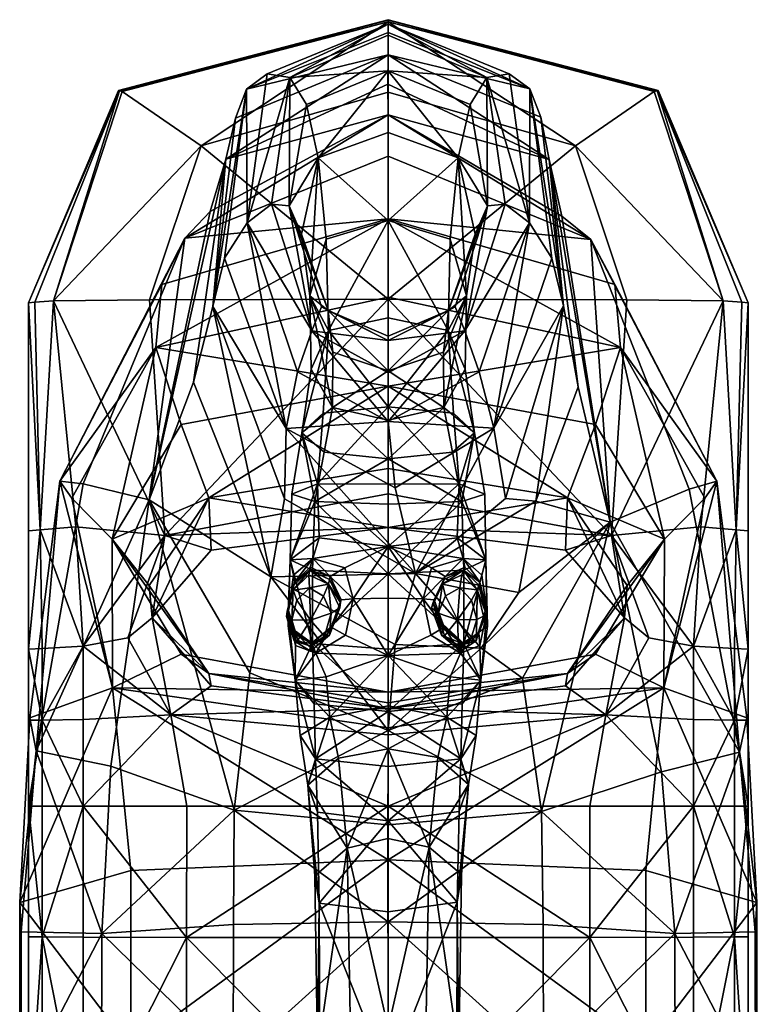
# Model space of a CAD drawing. Header units: millimetres. Extents: x -14 to 14.8, y -37.7 to 51.1.
# Drawn here: x -13.96 to 14.76, y 12.77 to 51.09 of the extents above; entities that cross this region are included whole.
import ezdxf

# ---------------------------------------------------------------- set-up
doc = ezdxf.new("R2010")
doc.units = ezdxf.units.MM
doc.layers.get('0').update_dxf_attribs({"color": 213, "true_color": 0xc458e1})

msp = doc.modelspace()

# ---------------------------------------------------------------- meshes
at = {"color": 34, "true_color": 0xb1581a}
mesh = msp.add_polyface(dxfattribs=at)
corners = [(-8.662, 38.346, 71.855), (-8.43, 40.797, 83.558), (0.373, 43.349, 83.821), (-7.543, 42.597, 91.791), (-6.557, 43.638, 98.771), (0.363, 47.398, 97.884), (-5.942, 45.662, 104.095), (-8.918, 32.418, 101.692), (-3.48, 43.856, 149.474), (-4.165, 43.921, 136.809), (-2.605, 38.996, 136.372), (-3.457, 48.846, 137.246), (-5.116, 43.191, 126.445), (-5.992, 41.814, 118.383), (-3.6, 35.201, 121.071), (-3.156, 37.4, 127.585), (-4.332, 48.982, 125.305), (-5.136, 48.39, 115.65), (-10.081, 48.328, 2.24), (-9.969, 48.293, 2.96), (0.373, 51.007, 2.7), (-6.901, 46.186, 3.715), (-12.646, 40.153, 3.74), (-8.906, 40.203, 4.786), (-13.372, 40.103, 2.459), (0.373, 40.22, 5.134), (-10.118, 48.34, 0.436), (-10.118, 48.34, 1.374), (0.373, 51.091, 1.364), (-13.615, 40.087, 1.407), (-13.615, 40.087, 0.468), (-5.57, 47.265, 109.151), (-6.453, 39.938, 112.622), (-7.196, 36.996, 107.585), (0.363, 49.727, 108.079)]
mesh.append_faces([[corners[k] for k in face] for face in [(0, 1, 2), (2, 1, 3), (3, 4, 5), (5, 4, 6), (7, 4, 3), (6, 4, 7), (8, 9, 10), (11, 9, 8), (12, 13, 14), (10, 9, 12), (12, 15, 10), (11, 16, 12), (12, 9, 11), (17, 13, 12), (12, 16, 17), (18, 19, 20), (20, 19, 21), (21, 19, 22), (22, 23, 21), (18, 24, 22), (22, 19, 18), (21, 23, 25), (26, 27, 28), (28, 27, 18), (18, 27, 29), (29, 24, 18), (26, 30, 29), (29, 27, 26), (17, 31, 32), (32, 13, 17), (6, 33, 32), (32, 31, 6), (6, 31, 34), (34, 31, 17)]], dxfattribs={"vtx2": -1, "color": 34})
mesh = msp.add_polyface(dxfattribs=at)
corners = [(0.373, 43.349, 83.821), (0.373, 40.298, 72.113), (-8.662, 38.346, 71.855), (-7.543, 42.597, 91.791), (0.37, 45.785, 91.74), (0.363, 47.398, 97.884), (-5.942, 45.662, 104.095), (0.359, 48.58, 103.06), (-3.457, 48.846, 137.246), (-2.81, 47.788, 150.603), (0.373, 49.099, 150.979), (0.373, 50.487, 137.392), (-2.35, 45.721, 164.583), (0.373, 46.711, 165.215), (-2.605, 38.996, 136.372), (-2.225, 39.924, 148.346), (-3.48, 43.856, 149.474), (-1.966, 39.781, 160.788), (-3.002, 42.751, 162.686), (0.373, 38.614, 147.97), (-5.136, 48.39, 115.65), (-4.332, 48.982, 125.305), (0.373, 50.912, 124.926), (0.37, 50.587, 114.761), (-2.04, 42.555, 178.395), (0.373, 43.287, 179.631), (-1.953, 39.005, 188.852), (0.373, 39.504, 190.561), (-1.78, 38.163, 170.979), (-2.671, 40.359, 174.687), (0.373, 51.007, 2.7), (0.373, 51.07, 2.167), (-10.081, 48.328, 2.24), (-6.901, 46.186, 3.715), (0.373, 48.268, 3.508), (0.373, 40.22, 5.134), (0.373, 51.091, 1.364), (0.373, 51.091, 0.425), (-10.118, 48.34, 0.436), (0.363, 49.727, 108.079)]
mesh.append_faces([[corners[k] for k in face] for face in [(0, 1, 2), (3, 4, 0), (5, 4, 3), (6, 7, 5), (8, 9, 10), (10, 11, 8), (12, 13, 10), (10, 9, 12), (14, 15, 16), (17, 18, 16), (16, 15, 17), (12, 9, 16), (16, 18, 12), (16, 9, 8), (17, 15, 19), (20, 21, 22), (22, 23, 20), (8, 11, 22), (22, 21, 8), (12, 24, 25), (25, 13, 12), (26, 27, 25), (25, 24, 26), (17, 28, 29), (29, 18, 17), (26, 24, 29), (12, 18, 29), (29, 24, 12), (30, 31, 32), (33, 34, 30), (35, 34, 33), (36, 37, 38), (32, 31, 36), (39, 7, 6), (20, 23, 39)]], dxfattribs={"vtx2": -1, "color": 34})
mesh = msp.add_polyface(dxfattribs=at)
corners = [(0.373, 43.349, 83.821), (0.37, 45.785, 91.74), (8.243, 42.55, 91.948), (9.408, 38.346, 71.855), (0.373, 40.298, 72.113), (0.363, 47.398, 97.884), (0.359, 48.58, 103.06), (6.622, 45.661, 104.453), (3.096, 45.721, 164.583), (3.747, 42.751, 162.686), (4.226, 43.856, 149.474), (3.555, 47.788, 150.603), (2.712, 39.781, 160.788), (2.97, 39.924, 148.346), (3.35, 38.996, 136.372), (0.373, 49.099, 150.979), (0.373, 46.711, 165.215), (4.203, 48.846, 137.246), (0.373, 50.487, 137.392), (0.373, 38.614, 147.97), (5.077, 48.982, 125.305), (0.373, 50.912, 124.926), (5.877, 48.4, 115.69), (0.37, 50.587, 114.761), (2.785, 42.555, 178.395), (3.416, 40.359, 174.687), (2.698, 39.005, 188.852), (2.525, 38.163, 170.979), (0.373, 43.287, 179.631), (0.373, 39.504, 190.561), (0.373, 51.007, 2.7), (0.373, 48.268, 3.508), (7.646, 46.186, 3.715), (10.826, 48.328, 2.24), (0.373, 51.07, 2.167), (0.373, 40.22, 5.134), (0.373, 51.091, 1.364), (10.863, 48.34, 0.436), (0.373, 51.091, 0.425), (0.363, 49.727, 108.079)]
mesh.append_faces([[corners[k] for k in face] for face in [(0, 1, 2), (3, 4, 0), (2, 1, 5), (5, 6, 7), (8, 9, 10), (10, 11, 8), (12, 13, 10), (10, 9, 12), (10, 13, 14), (8, 11, 15), (15, 16, 8), (17, 18, 15), (15, 11, 17), (19, 13, 12), (17, 20, 21), (21, 18, 17), (22, 23, 21), (21, 20, 22), (8, 24, 25), (25, 9, 8), (25, 24, 26), (12, 9, 25), (25, 27, 12), (26, 24, 28), (28, 29, 26), (8, 16, 28), (28, 24, 8), (30, 31, 32), (33, 34, 30), (32, 31, 35), (36, 34, 33), (37, 38, 36), (39, 23, 22), (7, 6, 39)]], dxfattribs={"vtx2": -1, "color": 34})
mesh = msp.add_polyface(dxfattribs=at)
corners = [(8.243, 42.55, 91.948), (9.175, 40.797, 83.558), (0.373, 43.349, 83.821), (9.408, 38.346, 71.855), (7.121, 43.45, 99.399), (8.995, 31.549, 103.686), (6.622, 45.661, 104.453), (0.363, 47.398, 97.884), (4.203, 48.846, 137.246), (3.555, 47.788, 150.603), (4.226, 43.856, 149.474), (4.911, 43.921, 136.809), (3.35, 38.996, 136.372), (5.877, 48.4, 115.69), (5.077, 48.982, 125.305), (5.861, 43.191, 126.445), (6.735, 41.822, 118.415), (3.901, 37.4, 127.585), (4.478, 35.203, 121.079), (7.646, 46.186, 3.715), (10.714, 48.293, 2.96), (0.373, 51.007, 2.7), (10.826, 48.328, 2.24), (0.373, 40.22, 5.134), (9.652, 40.203, 4.786), (13.391, 40.153, 3.74), (14.118, 40.103, 2.459), (10.863, 48.34, 1.374), (0.373, 51.091, 1.364), (10.863, 48.34, 0.436), (14.36, 40.087, 1.407), (14.36, 40.087, 0.468), (6.299, 47.302, 109.312), (0.363, 49.727, 108.079), (7.189, 39.968, 112.751), (7.762, 36.815, 108.245)]
mesh.append_faces([[corners[k] for k in face] for face in [(0, 1, 2), (2, 1, 3), (0, 4, 5), (5, 4, 6), (7, 4, 0), (6, 4, 7), (8, 9, 10), (10, 11, 8), (12, 11, 10), (13, 14, 15), (15, 16, 13), (8, 11, 15), (15, 14, 8), (12, 17, 15), (15, 11, 12), (18, 16, 15), (19, 20, 21), (21, 20, 22), (23, 24, 19), (22, 20, 25), (25, 26, 22), (19, 24, 25), (25, 20, 19), (22, 27, 28), (28, 27, 29), (29, 27, 30), (30, 31, 29), (22, 26, 30), (30, 27, 22), (13, 32, 33), (33, 32, 6), (6, 32, 34), (34, 35, 6), (13, 16, 34), (34, 32, 13)]], dxfattribs={"vtx2": -1, "color": 34})
mesh = msp.add_polyface(dxfattribs=at)
corners = [(-8.662, 38.346, 71.855), (-11.933, 32.49, 71.083), (-12.401, 33.141, 82.767), (-8.43, 40.797, 83.558), (-7.543, 42.597, 91.791), (-11.49, 33.048, 92.009), (-8.918, 32.418, 101.692), (-4.195, 29.425, 112.079), (-7.196, 36.996, 107.585), (-5.942, 45.662, 104.095), (-7.683, 35.354, 54.468), (-10.368, 30.889, 54.077), (-6.598, 32.501, 35.961), (0.373, 40.298, 72.113), (0.373, 36.842, 54.599), (0.373, 31.349, 20.677), (0.373, 32.65, 10.038), (-8.312, 31.036, 8.853), (-6.514, 30.469, 20.898), (-3.6, 35.201, 121.071), (-3.156, 37.4, 127.585), (-5.116, 43.191, 126.445), (-2.485, 32.352, 185.938), (-3.382, 32.644, 189.928), (-2.983, 35.027, 188.051), (-2.125, 34.269, 183.335), (-2.379, 33.048, 193.537), (-3.439, 30.09, 191.623), (-13.156, 31.254, 2.727), (-11.779, 31.369, 4.713), (-12.646, 40.153, 3.74), (-13.372, 40.103, 2.459), (-8.906, 40.203, 4.786), (0.373, 40.22, 5.134), (-13.615, 31.215, 0.501), (-13.615, 31.215, 1.44), (-13.615, 40.087, 1.407), (-13.615, 40.087, 0.468), (-3.659, 32.465, 115.919), (-6.453, 39.938, 112.622), (-5.992, 41.814, 118.383)]
mesh.append_faces([[corners[k] for k in face] for face in [(0, 1, 2), (2, 3, 0), (4, 3, 2), (2, 5, 4), (4, 5, 6), (7, 8, 6), (6, 8, 9), (0, 10, 11), (11, 1, 0), (11, 10, 12), (0, 13, 14), (14, 10, 0), (12, 10, 14), (15, 16, 17), (15, 18, 12), (19, 20, 21), (22, 23, 24), (24, 25, 22), (24, 23, 26), (27, 23, 22), (26, 23, 27), (28, 29, 30), (30, 31, 28), (17, 32, 30), (30, 29, 17), (33, 32, 17), (34, 35, 36), (36, 37, 34), (28, 31, 36), (36, 35, 28), (7, 38, 39), (39, 8, 7), (19, 40, 39), (39, 38, 19)]], dxfattribs={"vtx2": -1, "color": 34})
mesh = msp.add_polyface(dxfattribs=at)
corners = [(9.408, 38.346, 71.855), (9.175, 40.797, 83.558), (13.147, 33.141, 82.767), (12.679, 32.49, 71.083), (8.243, 42.55, 91.948), (12.068, 32.831, 92.507), (8.995, 31.549, 103.686), (6.622, 45.661, 104.453), (7.762, 36.815, 108.245), (6.109, 32.373, 112.258), (4.934, 32.472, 115.951), (1.437, 29.561, 116.464), (4.478, 35.203, 121.079), (11.113, 30.889, 54.077), (8.428, 35.354, 54.468), (7.343, 32.501, 35.961), (0.373, 36.842, 54.599), (0.373, 40.298, 72.113), (5.861, 43.191, 126.445), (3.901, 37.4, 127.585), (3.124, 33.048, 193.54), (4.124, 32.644, 189.939), (3.729, 35.027, 188.051), (3.23, 32.352, 185.941), (2.871, 34.269, 183.335), (4.171, 30.09, 191.668), (9.057, 31.036, 8.853), (9.652, 40.203, 4.786), (0.373, 40.22, 5.134), (12.524, 31.369, 4.713), (13.391, 40.153, 3.74), (13.901, 31.254, 2.727), (14.118, 40.103, 2.459), (14.36, 31.215, 1.44), (14.36, 40.087, 1.407), (14.36, 31.215, 0.501), (14.36, 40.087, 0.468), (7.189, 39.968, 112.751), (6.735, 41.822, 118.415)]
mesh.append_faces([[corners[k] for k in face] for face in [(0, 1, 2), (2, 3, 0), (4, 5, 2), (2, 1, 4), (6, 5, 4), (7, 8, 6), (6, 8, 9), (9, 10, 11), (11, 10, 12), (0, 3, 13), (13, 14, 0), (15, 14, 13), (0, 14, 16), (16, 17, 0), (16, 14, 15), (18, 19, 12), (20, 21, 22), (23, 24, 22), (22, 21, 23), (25, 21, 20), (23, 21, 25), (26, 27, 28), (26, 29, 30), (30, 27, 26), (31, 32, 30), (30, 29, 31), (31, 33, 34), (34, 32, 31), (35, 36, 34), (34, 33, 35), (12, 10, 37), (37, 38, 12), (9, 8, 37), (37, 10, 9)]], dxfattribs={"vtx2": -1, "color": 34})
mesh = msp.add_polyface(dxfattribs=at)
corners = [(-3.6, 35.201, 121.071), (-3.659, 32.465, 115.919), (1.437, 29.561, 116.464), (0.639, 32.894, 121.829), (0.373, 36.842, 54.599), (0.373, 33.639, 35.91), (-6.598, 32.501, 35.961), (0.373, 31.349, 20.677), (0.373, 38.614, 147.97), (0.373, 38.791, 160.156), (-1.966, 39.781, 160.788), (-2.605, 38.996, 136.372), (0.373, 37.355, 136.226), (-2.225, 39.924, 148.346), (-3.156, 37.4, 127.585), (0.373, 35.47, 127.964), (-1.791, 36.012, 178.601), (-2.62, 37.508, 183.727), (-2.671, 40.359, 174.687), (-1.78, 38.163, 170.979), (-1.953, 39.005, 188.852), (0.373, 37.431, 169.743), (0.373, 35.513, 176.892), (-2.163, 35.785, 192.767), (0.373, 36.037, 194.339), (0.373, 39.504, 190.561), (-2.379, 33.048, 193.537), (0.373, 33.024, 194.764), (-2.125, 34.269, 183.335), (-2.983, 35.027, 188.051), (-2.485, 32.352, 185.938), (0.373, 34.016, 181.763), (0.373, 32.255, 184.608), (-2.309, 30.949, 194.559), (0.373, 30.602, 195.635), (-8.312, 31.036, 8.853), (0.373, 32.65, 10.038), (0.373, 40.22, 5.134)]
mesh.append_faces([[corners[k] for k in face] for face in [(0, 1, 2), (2, 3, 0), (4, 5, 6), (6, 5, 7), (8, 9, 10), (11, 12, 8), (8, 13, 11), (11, 14, 15), (15, 12, 11), (0, 3, 15), (15, 14, 0), (16, 17, 18), (18, 19, 16), (18, 17, 20), (16, 19, 21), (21, 22, 16), (10, 9, 21), (21, 19, 10), (20, 23, 24), (24, 25, 20), (26, 27, 24), (24, 23, 26), (16, 28, 29), (29, 17, 16), (26, 23, 29), (20, 17, 29), (29, 23, 20), (30, 28, 31), (31, 32, 30), (16, 22, 31), (31, 28, 16), (26, 33, 34), (34, 27, 26), (35, 36, 37)]], dxfattribs={"vtx2": -1, "color": 34})
mesh = msp.add_polyface(dxfattribs=at)
corners = [(4.478, 35.203, 121.079), (0.639, 32.894, 121.829), (1.437, 29.561, 116.464), (7.343, 32.501, 35.961), (0.373, 33.639, 35.91), (0.373, 36.842, 54.599), (0.373, 31.349, 20.677), (9.057, 31.036, 8.853), (0.373, 32.65, 10.038), (3.35, 38.996, 136.372), (2.97, 39.924, 148.346), (0.373, 38.614, 147.97), (0.373, 37.355, 136.226), (2.712, 39.781, 160.788), (0.373, 38.791, 160.156), (3.901, 37.4, 127.585), (0.373, 35.47, 127.964), (2.698, 39.005, 188.852), (3.365, 37.508, 183.727), (3.416, 40.359, 174.687), (2.536, 36.012, 178.601), (2.525, 38.163, 170.979), (0.373, 37.431, 169.743), (0.373, 35.513, 176.892), (2.908, 35.785, 192.767), (3.729, 35.027, 188.051), (3.124, 33.048, 193.54), (2.871, 34.269, 183.335), (0.373, 36.037, 194.339), (0.373, 33.024, 194.764), (0.373, 39.504, 190.561), (0.373, 34.016, 181.763), (3.23, 32.352, 185.941), (0.373, 32.255, 184.608), (0.373, 30.602, 195.635), (3.051, 30.949, 194.57), (0.373, 40.22, 5.134)]
mesh.append_faces([[corners[k] for k in face] for face in [(0, 1, 2), (3, 4, 5), (6, 4, 3), (7, 8, 6), (9, 10, 11), (11, 12, 9), (13, 14, 11), (0, 15, 16), (16, 1, 0), (9, 12, 16), (16, 15, 9), (17, 18, 19), (20, 21, 19), (19, 18, 20), (13, 21, 22), (22, 14, 13), (20, 23, 22), (22, 21, 20), (17, 24, 25), (25, 18, 17), (25, 24, 26), (20, 18, 25), (25, 27, 20), (26, 24, 28), (28, 29, 26), (17, 30, 28), (28, 24, 17), (20, 27, 31), (31, 23, 20), (32, 33, 31), (31, 27, 32), (26, 29, 34), (34, 35, 26), (36, 8, 7)]], dxfattribs={"vtx2": -1, "color": 34})
mesh = msp.add_polyface(dxfattribs=at)
corners = [(-10.345, 25.113, 70.898), (-13.568, 23.943, 81.431), (-12.401, 33.141, 82.767), (-11.933, 32.49, 71.083), (-13.322, 22.662, 90.309), (-11.49, 33.048, 92.009), (-10.413, 22.061, 99.224), (-8.918, 32.418, 101.692), (-5.625, 20.353, 105.813), (-5.008, 25.698, 108.673), (-4.195, 29.425, 112.079), (-10.368, 30.889, 54.077), (-7.683, 26.425, 53.686), (-6.598, 32.501, 35.961), (-8.921, 29.086, 36.114), (-6.598, 25.671, 36.267), (-6.514, 30.469, 20.898), (-8.811, 27.828, 21.561), (-8.312, 31.036, 8.853), (-9.759, 27.06, 11.135), (-8.084, 24.061, 11.318), (-6.515, 25.187, 22.224), (0.373, 31.349, 20.677), (-11.779, 31.369, 4.713), (-11.491, 26.726, 5.551), (-13.156, 31.254, 2.727), (-13.084, 26.638, 2.945), (-13.084, 23.856, 3.075), (-13.615, 31.215, 1.44), (-13.615, 26.608, 1.451), (-13.615, 31.215, 0.501), (-13.615, 26.608, 0.512), (-13.615, 23.847, 0.513)]
mesh.append_faces([[corners[k] for k in face] for face in [(0, 1, 2), (2, 3, 0), (4, 5, 2), (2, 1, 4), (4, 6, 7), (7, 5, 4), (8, 9, 7), (7, 9, 10), (0, 3, 11), (11, 12, 0), (13, 14, 11), (15, 12, 11), (11, 14, 15), (13, 16, 17), (17, 14, 13), (18, 19, 17), (17, 16, 18), (20, 21, 17), (17, 19, 20), (15, 14, 17), (17, 21, 15), (18, 16, 22), (18, 23, 24), (24, 19, 18), (25, 26, 24), (24, 23, 25), (24, 26, 27), (20, 19, 24), (25, 28, 29), (29, 26, 25), (30, 31, 29), (29, 28, 30), (29, 31, 32), (27, 26, 29)]], dxfattribs={"vtx2": -1, "color": 34})
mesh = msp.add_polyface(dxfattribs=at)
corners = [(-4.195, 29.425, 112.079), (0.639, 26.798, 113.438), (1.437, 29.561, 116.464), (-3.659, 32.465, 115.919), (-2.688, 28.998, 200.65), (-3.178, 28.514, 200.938), (-2.654, 27.747, 201.363), (-2.142, 28.681, 200.991), (-2.563, 30.14, 196.014), (-1.318, 29.781, 196.2), (0.373, 30.602, 195.635), (-2.309, 30.949, 194.559), (-0.996, 28.574, 196.199), (0.373, 28.591, 196.018), (-2.485, 32.352, 185.938), (-2.573, 29.68, 187.164), (-3.439, 30.09, 191.623), (-2.576, 26.841, 186.89), (-2.379, 33.048, 193.537), (0.373, 29.544, 185.677), (0.373, 32.255, 184.608), (-1.893, 29.445, 196.803), (-1.464, 28.531, 196.656), (-2.659, 29.808, 196.914), (-2.68, 29.685, 197.897), (-1.915, 29.321, 197.786), (-1.485, 28.426, 197.615), (-3.275, 29.223, 196.733), (-1.947, 29.136, 199.491), (-1.517, 28.222, 199.3), (-2.712, 29.5, 199.601), (-1.842, 28.008, 200.462), (-3.328, 28.914, 199.42)]
mesh.append_faces([[corners[k] for k in face] for face in [(0, 1, 2), (2, 3, 0), (4, 5, 6), (6, 7, 4), (8, 9, 10), (10, 11, 8), (12, 13, 10), (10, 9, 12), (14, 15, 16), (16, 15, 17), (8, 11, 16), (16, 11, 18), (17, 15, 19), (14, 20, 19), (19, 15, 14), (12, 9, 21), (21, 22, 12), (8, 23, 21), (21, 9, 8), (24, 25, 21), (21, 23, 24), (26, 22, 21), (21, 25, 26), (27, 23, 8), (24, 23, 27), (26, 25, 28), (28, 29, 26), (24, 30, 28), (28, 25, 24), (4, 7, 28), (28, 30, 4), (31, 29, 28), (28, 7, 31), (32, 30, 24), (4, 30, 32)]], dxfattribs={"vtx2": -1, "color": 34})
mesh = msp.add_polyface(dxfattribs=at)
corners = [(14.026, 22.608, 90.433), (14.313, 23.943, 81.431), (13.147, 33.141, 82.767), (12.068, 32.831, 92.507), (11.091, 25.113, 70.898), (12.679, 32.49, 71.083), (3.99, 26.648, 111.748), (5.586, 25.481, 109.172), (8.995, 31.549, 103.686), (5.455, 28.821, 111.61), (6.329, 20.298, 105.938), (6.109, 32.373, 112.258), (8.428, 26.425, 53.686), (11.113, 30.889, 54.077), (7.343, 25.671, 36.267), (9.667, 29.086, 36.114), (7.343, 32.501, 35.961), (7.261, 25.187, 22.224), (9.556, 27.828, 21.561), (8.829, 24.061, 11.318), (10.504, 27.06, 11.135), (9.057, 31.036, 8.853), (7.259, 30.469, 20.898), (0.373, 31.349, 20.677), (12.236, 26.726, 5.551), (13.829, 23.856, 3.075), (13.829, 26.638, 2.945), (13.901, 31.254, 2.727), (12.524, 31.369, 4.713), (14.36, 26.608, 1.451), (14.36, 23.847, 0.513), (14.36, 26.608, 0.512), (14.36, 31.215, 0.501), (14.36, 31.215, 1.44)]
mesh.append_faces([[corners[k] for k in face] for face in [(0, 1, 2), (2, 3, 0), (4, 5, 2), (2, 1, 4), (6, 7, 8), (8, 9, 6), (8, 7, 10), (0, 3, 8), (11, 9, 8), (4, 12, 13), (13, 5, 4), (14, 15, 13), (13, 12, 14), (13, 15, 16), (14, 17, 18), (18, 15, 14), (19, 20, 18), (18, 17, 19), (21, 22, 18), (18, 20, 21), (16, 15, 18), (18, 22, 16), (23, 22, 21), (24, 20, 19), (25, 26, 24), (27, 28, 24), (24, 26, 27), (21, 20, 24), (24, 28, 21), (29, 26, 25), (30, 31, 29), (32, 33, 29), (29, 31, 32), (27, 26, 29), (29, 33, 27)]], dxfattribs={"vtx2": -1, "color": 34})
mesh = msp.add_polyface(dxfattribs=at)
corners = [(3.151, 29.003, 200.69), (2.592, 28.687, 201.002), (3.064, 27.753, 201.415), (3.602, 28.52, 201.032), (3.124, 33.048, 193.54), (3.051, 30.949, 194.57), (4.171, 30.09, 191.668), (3.288, 30.14, 196.037), (3.315, 29.68, 187.175), (3.23, 32.352, 185.941), (1.729, 28.575, 196.199), (2.051, 29.781, 196.2), (0.373, 30.602, 195.635), (0.373, 28.591, 196.018), (0.373, 29.544, 185.677), (0.373, 32.255, 184.608), (3.316, 26.841, 186.91), (3.345, 29.809, 196.941), (3.936, 29.224, 196.843), (3.302, 29.687, 197.923), (2.588, 29.446, 196.803), (2.158, 28.532, 196.656), (2.115, 28.428, 197.614), (2.545, 29.323, 197.785), (2.549, 27.468, 196.727), (3.239, 29.504, 199.627), (3.83, 28.918, 199.529), (2.482, 29.14, 199.489), (2.052, 28.227, 199.298), (2.315, 28.013, 200.465)]
mesh.append_faces([[corners[k] for k in face] for face in [(0, 1, 2), (2, 3, 0), (4, 5, 6), (6, 5, 7), (6, 8, 9), (10, 11, 12), (12, 13, 10), (7, 5, 12), (12, 11, 7), (9, 8, 14), (14, 15, 9), (14, 8, 16), (7, 17, 18), (18, 17, 19), (7, 11, 20), (20, 17, 7), (10, 21, 20), (20, 11, 10), (22, 23, 20), (20, 21, 22), (19, 17, 20), (20, 23, 19), (24, 21, 10), (19, 25, 26), (0, 3, 26), (26, 25, 0), (19, 23, 27), (27, 25, 19), (22, 28, 27), (27, 23, 22), (29, 1, 27), (27, 28, 29), (0, 25, 27), (27, 1, 0)]], dxfattribs={"vtx2": -1, "color": 34})
mesh = msp.add_polyface(dxfattribs=at)
corners = [(-10.345, 25.113, 70.898), (-9.637, 18.01, 73.584), (-13.957, 16.762, 79.536), (-13.568, 23.943, 81.431), (-13.322, 22.662, 90.309), (-13.897, 15.629, 87.47), (-10.767, 15.557, 95.4), (-10.413, 22.061, 99.224), (-5.625, 20.353, 105.813), (-5.65, 15.902, 101.345), (0.373, 18.426, 71.6), (-8.918, 32.418, 101.692), (-7.683, 26.425, 53.686), (0.373, 24.937, 53.555), (0.373, 16.016, 103.327), (-6.598, 25.671, 36.267), (-6.515, 25.187, 22.224), (0.373, 24.307, 22.446), (-8.084, 24.061, 11.318), (-13.084, 23.856, 3.075), (-11.492, 23.884, 6.069), (-11.491, 26.726, 5.551), (-7.465, 20.505, 8.844), (0.373, 20.504, 9.766), (-7.467, 15.407, 8.521), (-11.493, 20.508, 6.079), (-13.084, 20.511, 3.078), (-13.085, 15.422, 3.034), (-13.615, 23.847, 0.513), (-13.615, 23.847, 1.452), (-13.615, 26.608, 1.451), (-13.615, 20.512, 1.453), (-13.615, 20.512, 0.514), (-13.615, 15.425, 0.516), (-13.615, 15.425, 1.454)]
mesh.append_faces([[corners[k] for k in face] for face in [(0, 1, 2), (2, 3, 0), (4, 3, 2), (2, 5, 4), (4, 5, 6), (6, 7, 4), (8, 7, 6), (6, 9, 8), (10, 1, 0), (11, 7, 8), (0, 12, 13), (8, 9, 14), (15, 16, 17), (17, 16, 18), (19, 20, 21), (21, 20, 18), (18, 22, 23), (23, 22, 24), (18, 20, 25), (25, 22, 18), (19, 26, 25), (25, 20, 19), (25, 26, 27), (24, 22, 25), (28, 29, 30), (30, 29, 19), (19, 29, 31), (31, 26, 19), (28, 32, 31), (31, 29, 28), (33, 34, 31), (31, 32, 33), (27, 26, 31), (31, 34, 27)]], dxfattribs={"vtx2": -1, "color": 34})
mesh = msp.add_polyface(dxfattribs=at)
corners = [(3.99, 26.648, 111.748), (5.455, 28.821, 111.61), (1.437, 29.561, 116.464), (6.109, 32.373, 112.258), (7.343, 32.501, 35.961), (7.259, 30.469, 20.898), (0.373, 31.349, 20.677), (3.316, 26.841, 186.91), (4.235, 27.527, 191.312), (3.976, 25.406, 191.719), (4.211, 28.059, 195.068), (3.933, 26.759, 195.249), (3.176, 26.453, 196.276), (3.288, 30.14, 196.037), (4.011, 29.486, 195.238), (4.171, 30.09, 191.668), (3.315, 29.68, 187.175), (3.936, 29.224, 196.843), (4.18, 28.2, 196.716), (3.302, 29.687, 197.923), (3.893, 29.101, 197.825), (4.137, 28.095, 197.674), (3.896, 27.246, 196.767), (3.853, 27.198, 197.651), (3.242, 26.831, 197.663), (3.83, 28.918, 199.529), (4.074, 27.894, 199.358), (3.813, 27.767, 200.509), (3.602, 28.52, 201.032), (3.791, 26.941, 199.278), (3.573, 26.964, 200.811)]
mesh.append_faces([[corners[k] for k in face] for face in [(0, 1, 2), (2, 1, 3), (4, 5, 6), (7, 8, 9), (10, 11, 9), (9, 8, 10), (9, 11, 12), (13, 14, 15), (10, 8, 15), (15, 14, 10), (7, 16, 15), (15, 8, 7), (10, 14, 17), (17, 18, 10), (17, 14, 13), (19, 20, 17), (21, 18, 17), (17, 20, 21), (12, 11, 22), (10, 18, 22), (22, 11, 10), (21, 23, 22), (22, 18, 21), (22, 23, 24), (21, 20, 25), (25, 26, 21), (25, 20, 19), (27, 26, 25), (25, 28, 27), (24, 23, 29), (21, 26, 29), (29, 23, 21), (27, 30, 29), (29, 26, 27)]], dxfattribs={"vtx2": -1, "color": 34})
mesh = msp.add_polyface(dxfattribs=at)
corners = [(11.091, 25.113, 70.898), (14.313, 23.943, 81.431), (14.702, 16.762, 79.536), (10.382, 18.01, 73.584), (14.026, 22.608, 90.433), (14.642, 15.629, 87.47), (10.992, 21.843, 99.723), (11.513, 15.557, 95.4), (6.329, 20.298, 105.938), (0.373, 18.426, 71.6), (0.373, 23.556, 67.526), (5.586, 25.481, 109.172), (0.373, 23.458, 111), (8.995, 31.549, 103.686), (0.373, 24.937, 53.555), (8.428, 26.425, 53.686), (7.343, 25.671, 36.267), (8.829, 24.061, 11.318), (7.261, 25.187, 22.224), (0.373, 24.307, 22.446), (12.237, 23.884, 6.069), (12.236, 26.726, 5.551), (13.829, 23.856, 3.075), (12.238, 20.508, 6.079), (13.829, 20.511, 3.078), (8.21, 20.505, 8.844), (8.212, 15.407, 8.521), (13.83, 15.422, 3.034), (0.373, 20.504, 9.766), (14.36, 23.847, 1.452), (14.36, 26.608, 1.451), (14.36, 23.847, 0.513), (14.36, 20.512, 1.453), (14.36, 15.425, 0.516), (14.36, 20.512, 0.514)]
mesh.append_faces([[corners[k] for k in face] for face in [(0, 1, 2), (2, 3, 0), (4, 5, 2), (2, 1, 4), (4, 6, 7), (7, 5, 4), (7, 6, 8), (0, 3, 9), (9, 10, 0), (8, 11, 12), (8, 6, 13), (13, 6, 4), (0, 10, 14), (14, 15, 0), (16, 15, 14), (17, 18, 19), (19, 18, 16), (17, 20, 21), (21, 20, 22), (22, 20, 23), (23, 24, 22), (17, 25, 23), (23, 20, 17), (23, 25, 26), (27, 24, 23), (28, 25, 17), (26, 25, 28), (22, 29, 30), (30, 29, 31), (32, 24, 27), (33, 34, 32), (31, 29, 32), (32, 34, 31), (22, 24, 32), (32, 29, 22)]], dxfattribs={"vtx2": -1, "color": 34})
mesh = msp.add_polyface(dxfattribs=at)
corners = [(0.373, 24.937, 53.555), (-7.683, 26.425, 53.686), (-6.598, 25.671, 36.267), (-2.45, 26.453, 196.252), (-3.229, 26.759, 195.155), (-3.244, 25.406, 191.674), (-3.521, 28.059, 194.924), (-3.513, 27.527, 191.235), (-2.576, 26.841, 186.89), (-3.376, 27.761, 200.383), (-3.148, 26.958, 200.717), (-2.654, 27.747, 201.363), (-3.178, 28.514, 200.938), (-3.439, 30.09, 191.623), (-3.307, 29.486, 195.144), (-2.563, 30.14, 196.014), (-3.235, 27.245, 196.657), (-3.535, 28.199, 196.55), (-2.621, 26.829, 197.636), (-3.257, 27.195, 197.542), (-3.557, 28.093, 197.509), (-3.275, 29.223, 196.733), (-3.296, 29.099, 197.716), (-2.68, 29.685, 197.897), (-3.288, 26.937, 199.17), (-3.589, 27.89, 199.194), (-2.645, 26.736, 200.342), (-3.328, 28.914, 199.42), (-2.688, 28.998, 200.65)]
mesh.append_faces([[corners[k] for k in face] for face in [(0, 1, 2), (3, 4, 5), (6, 7, 5), (5, 4, 6), (5, 7, 8), (9, 10, 11), (11, 12, 9), (8, 7, 13), (6, 14, 13), (13, 7, 6), (13, 14, 15), (6, 4, 16), (16, 17, 6), (18, 19, 16), (20, 17, 16), (16, 19, 20), (15, 14, 21), (6, 17, 21), (21, 14, 6), (20, 22, 21), (21, 17, 20), (21, 22, 23), (20, 19, 24), (24, 25, 20), (24, 19, 18), (26, 10, 24), (9, 25, 24), (24, 10, 9), (23, 22, 27), (20, 25, 27), (27, 22, 20), (9, 12, 27), (27, 25, 9), (27, 12, 28)]], dxfattribs={"vtx2": -1, "color": 34})
mesh = msp.add_polyface(dxfattribs=at)
corners = [(-4.195, 29.425, 112.079), (-5.008, 25.698, 108.673), (0.373, 23.458, 111), (0.639, 26.798, 113.438), (-0.996, 28.574, 196.199), (-1.289, 27.164, 196.436), (0.373, 26.363, 196.587), (0.373, 28.591, 196.018), (-2.45, 26.453, 196.252), (-2.036, 25.54, 195.525), (-3.244, 25.406, 191.674), (-2.576, 26.841, 186.89), (0.373, 26.613, 185.442), (0.373, 24.192, 184.376), (-2.645, 26.736, 200.342), (-2.112, 27.124, 200.77), (-2.654, 27.747, 201.363), (-3.148, 26.958, 200.717), (-1.842, 28.008, 200.462), (-2.142, 28.681, 200.991), (0.373, 29.544, 185.677), (-2.599, 26.842, 196.801), (-3.235, 27.245, 196.657), (-3.229, 26.759, 195.155), (-2.621, 26.829, 197.636), (-1.854, 27.467, 196.728), (-1.464, 28.531, 196.656), (-1.485, 28.426, 197.615), (-1.876, 27.417, 197.613), (-2.653, 26.533, 199.225), (-3.288, 26.937, 199.17), (-1.907, 27.158, 199.24), (-1.517, 28.222, 199.3)]
mesh.append_faces([[corners[k] for k in face] for face in [(0, 1, 2), (2, 3, 0), (4, 5, 6), (6, 7, 4), (8, 9, 6), (6, 5, 8), (10, 9, 8), (11, 12, 13), (14, 15, 16), (16, 17, 14), (18, 19, 16), (16, 15, 18), (20, 12, 11), (8, 21, 22), (22, 23, 8), (22, 21, 24), (8, 5, 25), (25, 21, 8), (4, 26, 25), (25, 5, 4), (27, 28, 25), (25, 26, 27), (24, 21, 25), (25, 28, 24), (24, 29, 30), (30, 29, 14), (24, 28, 31), (31, 29, 24), (27, 32, 31), (31, 28, 27), (18, 15, 31), (31, 32, 18), (14, 29, 31), (31, 15, 14)]], dxfattribs={"vtx2": -1, "color": 34})
mesh = msp.add_polyface(dxfattribs=at)
corners = [(1.437, 29.561, 116.464), (0.639, 26.798, 113.438), (3.99, 26.648, 111.748), (3.176, 26.453, 196.276), (2.778, 25.54, 195.536), (3.976, 25.406, 191.719), (2.021, 27.165, 196.436), (0.373, 26.363, 196.587), (1.729, 28.575, 196.199), (0.373, 28.591, 196.018), (0.373, 24.192, 184.376), (0.373, 26.613, 185.442), (3.316, 26.841, 186.91), (3.813, 27.767, 200.509), (3.602, 28.52, 201.032), (3.064, 27.753, 201.415), (3.573, 26.964, 200.811), (2.315, 28.013, 200.465), (2.562, 27.13, 200.781), (2.592, 28.687, 201.002), (3.107, 26.741, 200.383), (0.373, 29.544, 185.677), (2.549, 27.468, 196.727), (3.286, 26.843, 196.828), (3.242, 26.831, 197.663), (2.505, 27.419, 197.611), (2.115, 28.428, 197.614), (2.158, 28.532, 196.656), (3.896, 27.246, 196.767), (2.443, 27.163, 199.238), (2.052, 28.227, 199.298), (3.18, 26.538, 199.251), (3.791, 26.941, 199.278)]
mesh.append_faces([[corners[k] for k in face] for face in [(0, 1, 2), (3, 4, 5), (3, 6, 7), (7, 4, 3), (8, 9, 7), (7, 6, 8), (10, 11, 12), (13, 14, 15), (15, 16, 13), (17, 18, 15), (15, 19, 17), (20, 16, 15), (15, 18, 20), (12, 11, 21), (8, 6, 22), (3, 23, 22), (22, 6, 3), (24, 25, 22), (22, 23, 24), (26, 27, 22), (22, 25, 26), (28, 23, 3), (24, 23, 28), (26, 25, 29), (29, 30, 26), (24, 31, 29), (29, 25, 24), (20, 18, 29), (29, 31, 20), (17, 30, 29), (29, 18, 17), (32, 31, 24), (20, 31, 32), (32, 16, 20)]], dxfattribs={"vtx2": -1, "color": 34})
mesh = msp.add_polyface(dxfattribs=at)
corners = [(-10.345, 25.113, 70.898), (0.373, 23.556, 67.526), (0.373, 18.426, 71.6), (-5.625, 20.353, 105.813), (0.373, 19.783, 108.01), (0.373, 23.458, 111), (-5.008, 25.698, 108.673), (0.373, 24.937, 53.555), (-6.598, 25.671, 36.267), (0.373, 24.533, 36.318), (0.373, 16.016, 103.327), (0.373, 24.307, 22.446), (-8.084, 24.061, 11.318), (0.373, 23.288, 13.18), (-1.902, 23.969, 195.441), (0.371, 24.406, 197.015), (0.373, 26.363, 196.587), (-2.036, 25.54, 195.525), (-2.576, 26.841, 186.89), (-2.504, 24.495, 186.2), (-3.244, 25.406, 191.674), (-2.456, 22.346, 185.271), (-3.052, 23.254, 190.559), (0.373, 24.192, 184.376), (0.373, 22.046, 183.509), (-1.566, 22.371, 195.183), (0.365, 22.733, 196.807), (-1.232, 18.877, 193.745), (0.362, 19.254, 195.119), (-2.755, 21.321, 190.334), (-2.487, 17.802, 189.662), (-2.382, 20.279, 185.489), (-2.315, 16.739, 185.584), (0.373, 19.943, 183.874), (0.373, 16.402, 184.224), (0.373, 20.504, 9.766)]
mesh.append_faces([[corners[k] for k in face] for face in [(0, 1, 2), (3, 4, 5), (5, 6, 3), (7, 1, 0), (8, 9, 7), (10, 4, 3), (11, 9, 8), (12, 13, 11), (14, 15, 16), (16, 17, 14), (18, 19, 20), (21, 22, 20), (20, 19, 21), (14, 17, 20), (20, 22, 14), (23, 19, 18), (21, 19, 23), (23, 24, 21), (14, 25, 26), (26, 15, 14), (27, 28, 26), (26, 25, 27), (27, 25, 29), (29, 30, 27), (14, 22, 29), (29, 25, 14), (21, 31, 29), (29, 22, 21), (32, 30, 29), (29, 31, 32), (32, 31, 33), (33, 34, 32), (21, 24, 33), (33, 31, 21), (35, 13, 12)]], dxfattribs={"vtx2": -1, "color": 34})
mesh = msp.add_polyface(dxfattribs=at)
corners = [(0.373, 23.458, 111), (0.373, 19.783, 108.01), (6.329, 20.298, 105.938), (3.99, 26.648, 111.748), (0.639, 26.798, 113.438), (5.586, 25.481, 109.172), (0.373, 24.937, 53.555), (0.373, 24.533, 36.318), (7.343, 25.671, 36.267), (0.373, 16.016, 103.327), (0.373, 24.307, 22.446), (0.373, 23.288, 13.18), (8.829, 24.061, 11.318), (3.976, 25.406, 191.719), (3.246, 24.495, 186.211), (3.316, 26.841, 186.91), (2.643, 23.976, 195.448), (3.792, 23.262, 190.573), (2.778, 25.54, 195.536), (3.2, 22.352, 185.275), (0.373, 26.363, 196.587), (0.371, 24.406, 197.015), (0.373, 24.192, 184.376), (0.373, 22.046, 183.509), (1.959, 18.917, 193.769), (2.299, 22.397, 195.198), (0.365, 22.733, 196.807), (0.362, 19.254, 195.119), (3.125, 20.304, 185.492), (0.373, 19.943, 183.874), (3.057, 16.777, 185.588), (0.373, 16.402, 184.224), (3.493, 21.355, 190.347), (3.221, 17.853, 189.681), (0.373, 20.504, 9.766)]
mesh.append_faces([[corners[k] for k in face] for face in [(0, 1, 2), (3, 4, 0), (0, 5, 3), (6, 7, 8), (2, 1, 9), (10, 11, 12), (8, 7, 10), (13, 14, 15), (16, 17, 13), (13, 18, 16), (19, 14, 13), (13, 17, 19), (16, 18, 20), (20, 21, 16), (15, 14, 22), (19, 23, 22), (22, 14, 19), (24, 25, 26), (26, 27, 24), (16, 21, 26), (26, 25, 16), (19, 28, 29), (29, 23, 19), (30, 31, 29), (29, 28, 30), (30, 28, 32), (32, 33, 30), (19, 17, 32), (32, 28, 19), (16, 25, 32), (32, 17, 16), (24, 33, 32), (32, 25, 24), (12, 11, 34)]], dxfattribs={"vtx2": -1, "color": 34})
mesh = msp.add_polyface(dxfattribs=at)
corners = [(-9.637, 11.093, 71.73), (-13.957, 10.194, 76.971), (-13.957, 16.762, 79.536), (-9.637, 18.01, 73.584), (-13.899, 9.519, 84.039), (-13.897, 15.629, 87.47), (-10.776, 9.891, 91.269), (-10.767, 15.557, 95.4), (-5.661, 10.563, 96.753), (-5.65, 15.902, 101.345), (0.373, 18.426, 71.6), (0.373, 11.393, 69.983), (0.373, 10.787, 98.581), (0.373, 16.016, 103.327), (-1.232, 18.877, 193.745), (-1.1, 11.623, 190.125), (0.365, 11.878, 191.107), (0.362, 19.254, 195.119), (-0.889, 6.497, 187.103), (-2.315, 16.739, 185.584), (-2.289, 10.172, 184.286), (-2.382, 10.893, 187.204), (-2.487, 17.802, 189.662), (0.373, 16.402, 184.224), (0.373, 9.942, 183.313), (-7.467, 15.407, 8.521), (0.373, 15.405, 9.397), (0.373, 20.504, 9.766), (-13.085, 15.422, 3.034), (-11.494, 15.415, 5.895), (-11.493, 20.508, 6.079), (-11.499, 7.423, 5.83), (-7.473, 7.434, 8.407), (-13.086, 7.411, 3.019), (0.373, 7.438, 9.266), (-13.615, 15.425, 1.454), (-13.615, 7.408, 1.456), (-13.615, 15.425, 0.516), (-13.615, 7.408, 0.518)]
mesh.append_faces([[corners[k] for k in face] for face in [(0, 1, 2), (2, 3, 0), (4, 5, 2), (2, 1, 4), (4, 6, 7), (7, 5, 4), (8, 9, 7), (7, 6, 8), (0, 3, 10), (10, 11, 0), (8, 12, 13), (13, 9, 8), (14, 15, 16), (16, 17, 14), (16, 15, 18), (19, 20, 21), (21, 22, 19), (14, 22, 21), (21, 15, 14), (19, 23, 24), (24, 20, 19), (25, 26, 27), (28, 29, 30), (30, 29, 25), (25, 29, 31), (31, 32, 25), (28, 33, 31), (31, 29, 28), (25, 32, 34), (34, 26, 25), (28, 35, 36), (36, 33, 28), (37, 38, 36), (36, 35, 37)]], dxfattribs={"vtx2": -1, "color": 34})
mesh = msp.add_polyface(dxfattribs=at)
corners = [(14.644, 9.519, 84.039), (14.702, 10.194, 76.971), (14.702, 16.762, 79.536), (14.642, 15.629, 87.47), (10.382, 11.093, 71.73), (10.382, 18.01, 73.584), (6.329, 20.298, 105.938), (6.396, 15.902, 101.345), (11.513, 15.557, 95.4), (6.406, 10.563, 96.753), (11.521, 9.891, 91.269), (0.373, 11.393, 69.983), (0.373, 18.426, 71.6), (0.373, 16.016, 103.327), (0.373, 10.787, 98.581), (1.959, 18.917, 193.769), (1.833, 11.65, 190.141), (3.12, 10.927, 187.216), (3.221, 17.853, 189.681), (3.057, 16.777, 185.588), (3.032, 10.197, 184.288), (0.362, 19.254, 195.119), (0.365, 11.878, 191.107), (0.373, 9.942, 183.313), (0.373, 16.402, 184.224), (8.212, 15.407, 8.521), (12.239, 15.415, 5.895), (12.238, 20.508, 6.079), (13.83, 15.422, 3.034), (0.373, 20.504, 9.766), (0.373, 15.405, 9.397), (0.373, 7.438, 9.266), (8.218, 7.434, 8.407), (12.244, 7.423, 5.83), (14.36, 15.425, 1.454), (14.36, 20.512, 1.453), (14.36, 15.425, 0.516), (14.36, 7.408, 1.456)]
mesh.append_faces([[corners[k] for k in face] for face in [(0, 1, 2), (2, 3, 0), (4, 5, 2), (2, 1, 4), (6, 7, 8), (9, 10, 8), (8, 7, 9), (0, 3, 8), (8, 10, 0), (4, 11, 12), (12, 5, 4), (9, 7, 13), (13, 14, 9), (13, 7, 6), (15, 16, 17), (17, 18, 15), (19, 18, 17), (17, 20, 19), (15, 21, 22), (22, 16, 15), (19, 20, 23), (23, 24, 19), (25, 26, 27), (27, 26, 28), (29, 30, 25), (25, 30, 31), (31, 32, 25), (28, 26, 33), (25, 32, 33), (33, 26, 25), (28, 34, 35), (35, 34, 36), (36, 34, 37), (37, 34, 28)]], dxfattribs={"vtx2": -1, "color": 34})
mesh = msp.add_polyface(dxfattribs=at)
corners = [(6.406, 10.563, 96.753), (0.373, 10.787, 98.581), (0.373, 2.725, 95.401), (6.979, 2.555, 93.522), (2.162, 5.745, 183.583), (2.425, 4.449, 184.693), (0.373, 2.29, 183.852), (0.373, 4.07, 182.676), (1.629, 6.508, 187.109), (14.644, 9.519, 84.039), (14.759, 1.902, 80.56), (14.702, 2.834, 73.625), (14.702, 10.194, 76.971), (10.382, 11.093, 71.73), (10.382, 3.935, 68.569), (11.979, 2.045, 87.883), (11.521, 9.891, 91.269), (0.373, 4.302, 66.884), (0.373, 11.393, 69.983), (3.12, 10.927, 187.216), (1.833, 11.65, 190.141), (3.032, 10.197, 184.288), (0.365, 11.878, 191.107), (0.373, 9.942, 183.313), (8.225, -0.886, 8.503), (8.218, 7.434, 8.407), (0.373, 7.438, 9.266), (12.244, 7.423, 5.83), (13.831, 7.411, 3.019), (13.83, 15.422, 3.034), (12.25, -0.738, 5.886), (13.832, -0.591, 3.035), (14.36, -0.542, 1.459), (14.36, 7.408, 1.456), (14.36, -0.542, 0.52), (14.36, 7.408, 0.518), (14.36, 15.425, 0.516)]
mesh.append_faces([[corners[k] for k in face] for face in [(0, 1, 2), (2, 3, 0), (4, 5, 6), (6, 7, 4), (6, 5, 8), (9, 10, 11), (11, 12, 9), (13, 12, 11), (11, 14, 13), (0, 3, 15), (15, 16, 0), (9, 16, 15), (15, 10, 9), (13, 14, 17), (17, 18, 13), (8, 5, 19), (19, 20, 8), (4, 21, 19), (19, 5, 4), (8, 20, 22), (4, 7, 23), (23, 21, 4), (24, 25, 26), (27, 28, 29), (24, 30, 27), (27, 25, 24), (31, 28, 27), (27, 30, 31), (31, 32, 33), (33, 28, 31), (34, 35, 33), (33, 32, 34), (33, 35, 36), (29, 28, 33)]], dxfattribs={"vtx2": -1, "color": 34})

doc.saveas('drawing.dxf')
